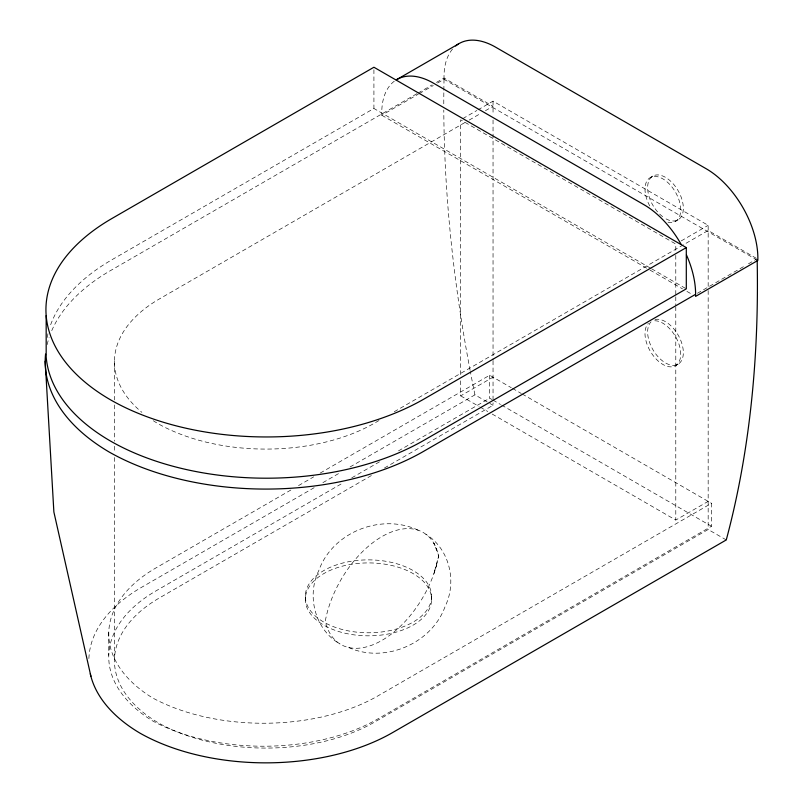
<?xml version="1.0" encoding="UTF-8"?>
<svg xmlns="http://www.w3.org/2000/svg" width="803" height="803" viewBox="0 0 803 803"><rect width="100%" height="100%" fill="white"/><g stroke="black" fill="none" stroke-linecap="round" stroke-linejoin="round"><path stroke-width="0.6" stroke-dasharray="4.01 3.01" d="M436.42 565.663L438.719 555.706L436.42 548.409L433.821 543.179L438.719 555.706L433.821 573.884L436.42 565.663A82.408 47.578 -60 0 1 378.083 642.46A82.408 47.578 -60 0 1 325.255 621.211A82.408 47.578 -60 0 1 378.083 538.964A82.408 47.578 -60 0 1 436.42 548.409M650.51 268.172L373.917 108.485L111.868 259.781A227.209 131.18 0 0 0 67.502 296.006A220.895 127.526 0 0 0 50.328 325.667M416.898 93.7L110.563 270.561A223.244 128.892 0 0 0 51.262 331.83M417.992 93.078L432.104 84.917M436.451 82.408L444.059 78.021L493.042 106.307L485.434 110.694M394.313 81.203A72.993 42.137 60 0 0 381.756 112.912L381.796 115.241L418.283 94.172M419.357 93.56L433.309 85.499M437.605 83.02L444.049 79.306L757.821 260.463M462.819 118.593L476.852 110.493M477.936 109.87L493.042 101.148L708.166 225.342L708.166 289.331M464.796 122.608L159.546 298.846A153.965 88.892 0 0 0 141.9 412.361M469.143 120.099L481.097 113.203M650.219 177.604L652.859 176.088M675.474 221.347L678.113 219.831M681.175 240.92L708.166 225.342M379.016 420.531L374.67 423.04A153.965 88.892 0 0 1 158.241 423.793A153.965 88.892 0 0 1 152.811 420.411M394.223 411.748L708.166 230.501L757.149 258.787M290.897 490.011L156.204 567.771A162.045 93.56 0 0 0 152.58 697.927A162.045 93.56 0 0 0 378.012 695.84L711.508 503.3L711.508 526.276L378.012 718.815A162.045 93.56 0 0 1 152.58 720.903A162.045 93.56 0 0 1 156.204 590.757L343.042 482.884M298.505 485.614L313.712 476.831M320.226 473.067L489.689 375.232L511.33 387.729M460.661 380.803L460.661 395.859L493.042 377.169M314.174 487.672L141.448 587.394A179.561 103.667 0 0 0 88.882 658.922M322.866 482.653L340.241 472.616M350.018 466.975L474.944 394.855L488.786 402.845M351.734 477.865L379.98 461.554M398.449 450.895L489.689 398.208L491.858 399.462M371.377 475.547L159.546 597.844A153.965 88.892 0 0 0 158.241 722.79A153.965 88.892 0 0 0 374.67 722.038L708.166 529.498L726.263 539.947M384.416 468.019L493.042 405.304L493.042 402.795M697.395 293.276L744.11 266.305M748.456 263.796L756.055 259.409M675.474 365.696L678.113 364.171M492.169 414.047L675.785 520.063L708.166 501.363M418.172 530.211C381.545 512.796 332.502 531.977 318.801 570.582C306.365 595.826 314.947 629.793 340.02 643.986M348.643 647.509C384.617 663.79 431.894 643.665 445.173 606.345C457.138 581.864 449.7 548.871 425.871 534.246M651.594 268.794L686.304 288.839M381.796 115.241L648.884 269.447M649.968 270.069L682.54 288.879M686.886 291.389L691.232 293.888M512.414 388.351L521.288 393.48M522.151 393.972L711.508 503.3M492.942 400.085L500.51 404.461M501.594 405.083L711.508 526.276M489.85 403.457L493.042 405.304M460.661 395.859L479.13 406.519M480.224 407.151L487.822 411.537M444.049 79.306L444.009 76.968A72.993 42.137 60 0 1 453.173 48.361M708.166 290.556L708.166 529.498M675.785 250.315L675.785 244.042L460.661 119.838L460.661 375.784M675.785 255.334L675.785 295.484M675.785 296.739L675.785 305.511M675.785 306.766L675.785 520.063M493.042 101.148L493.042 115.06M493.042 119.968L493.042 360.266M493.042 360.858L493.042 401.55M489.689 375.232L489.689 398.208M431.592 596.328A63.136 36.456 0 0 1 336.879 627.896A63.136 36.456 0 0 1 336.879 564.76A63.136 36.456 0 0 1 431.592 596.328L431.592 599.369A63.136 36.456 0 0 1 336.879 630.937A63.136 36.456 0 0 1 336.879 567.801A63.136 36.456 0 0 1 431.592 599.369M373.917 69.741L373.917 108.485M305.311 596.328L305.311 599.369M114.458 361.169L114.458 399.944M114.458 404.953L114.458 441.228M114.458 446.237L114.458 452.49M114.458 457.499L114.458 660.156M108.756 632.433L108.756 655.409M474.944 394.855A1290.642 745.154 60 0 1 470.357 371.608M470.116 370.394A1290.642 745.154 60 0 1 443.798 109.991M443.778 103.828A1290.642 745.154 60 0 1 443.848 91.502M443.858 90.267A1290.642 745.154 60 0 1 444.059 78.021M47.146 344.628A223.244 128.892 0 0 1 49.103 337.621M47.156 337.581A220.895 127.526 0 0 1 48.19 332.793M649.737 205.909A25.254 14.584 60 0 1 653.522 176.509A25.254 14.584 60 0 1 679.609 202.015A25.254 14.584 60 0 1 665.647 221.457M662.696 216.71A25.254 14.584 60 0 1 651.414 177.142A25.254 14.584 60 0 1 681.928 199.395A25.254 14.584 60 0 1 663.619 217.382M654.746 320.768A25.254 14.584 60 0 1 680.613 351.925A25.254 14.584 60 0 1 658.229 361.069A25.254 14.584 60 0 1 648.402 323.358M654.987 319.554A25.254 14.584 60 0 1 682.951 348.101A25.254 14.584 60 0 1 661.772 360.326A25.254 14.584 60 0 1 651.042 321.842"/><path stroke-width="1.2" d="M458.423 43.974L396.17 79.919A72.993 42.137 60 0 1 433.369 83.11L643.996 204.715A72.993 42.137 60 0 1 681.195 244.473M686.304 247.595L424.255 398.89A227.199 131.17 0 0 1 361.511 424.506A220.885 127.526 0 0 1 110.382 399.753A220.895 127.526 0 0 1 67.502 254.762A227.209 131.18 0 0 1 111.868 218.536L373.917 67.241L686.304 247.595L686.304 288.839L424.255 440.134A227.199 131.17 0 0 1 361.511 465.75A220.885 127.526 0 0 1 110.382 440.988A220.895 127.526 0 0 1 46.172 356.843L46.172 315.609M695.227 294.53L423.653 451.326A223.244 128.892 0 0 1 109.258 452.079A223.244 128.892 0 0 1 45.57 354.063M90.9 676.277L53.871 511.963L45.179 361.169M757.169 260.031A1290.642 745.154 60 0 1 726.263 539.947L392.767 732.487A179.561 103.667 0 0 1 140.144 733.239A179.561 103.667 0 0 1 90.297 673.817M455.662 45.972A72.993 42.137 60 0 1 495.622 47.176L706.249 168.781A72.993 42.137 60 0 1 757.821 260.463L695.569 296.397A72.993 42.137 60 0 0 686.445 254.922"/></g></svg>
